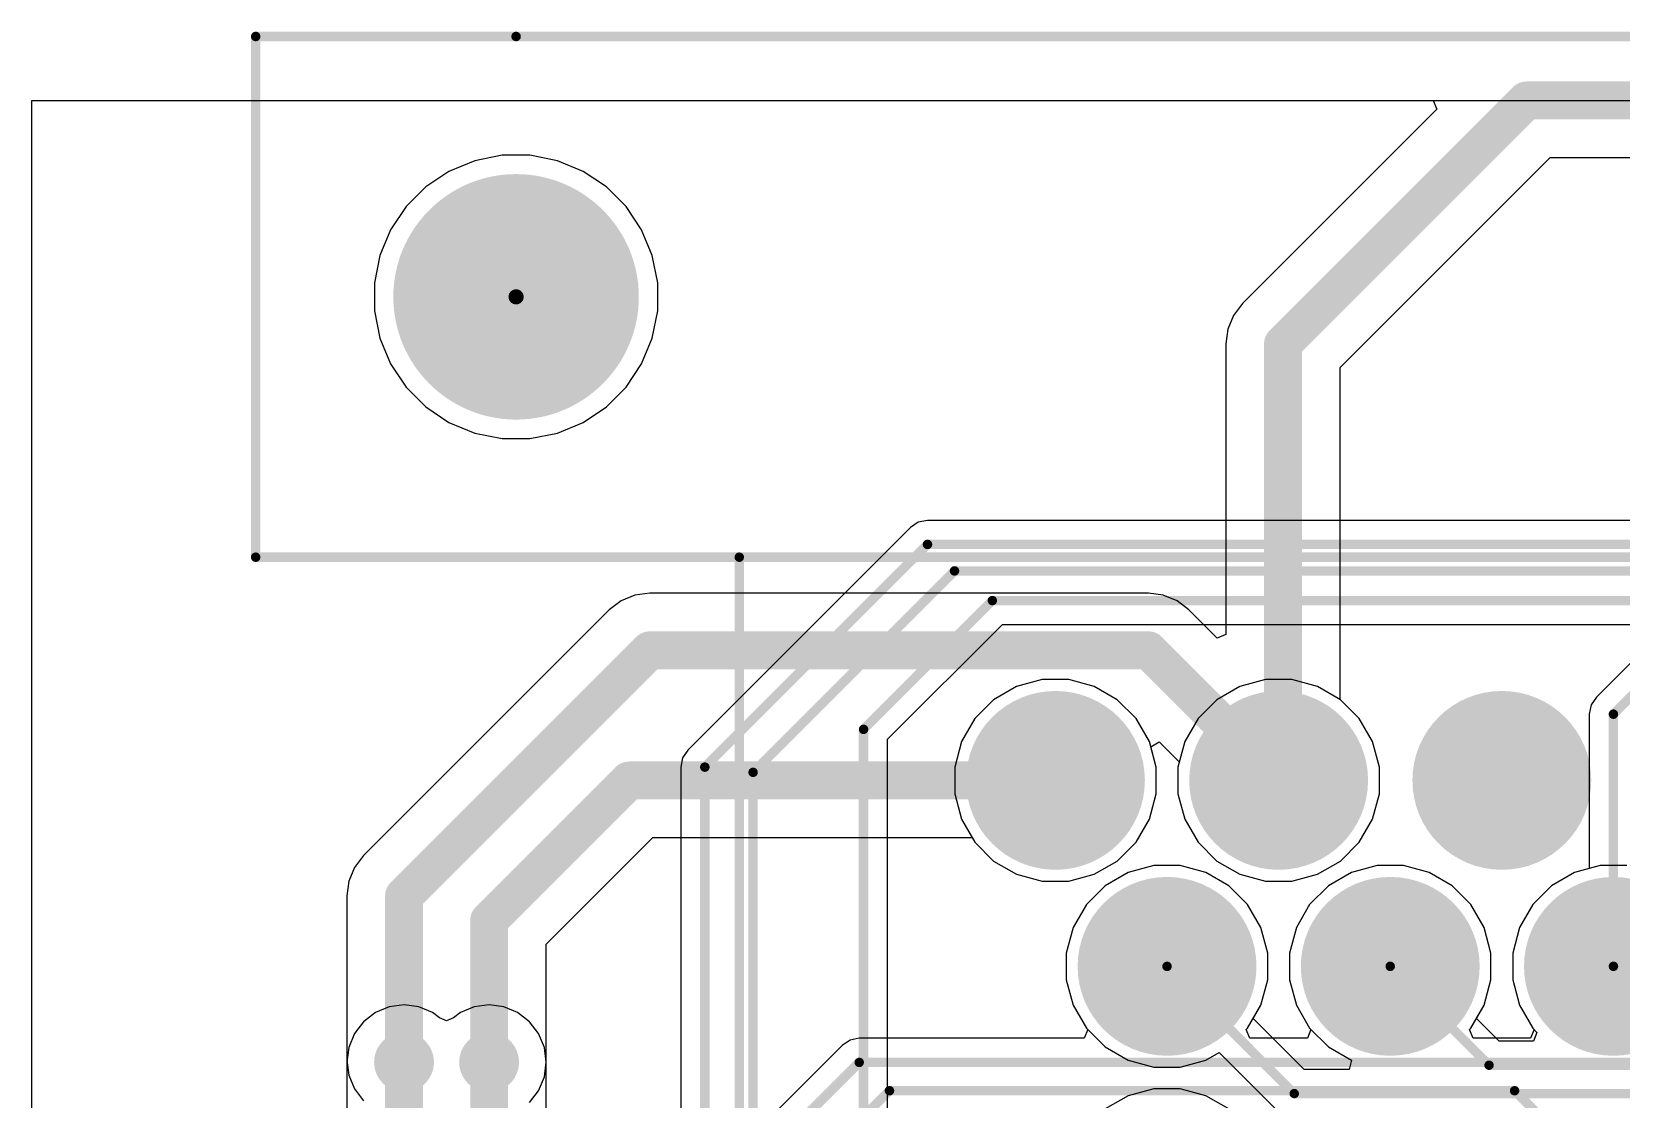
# Model space of a CAD drawing. Header units: millimetres. Extents: x 1 to 134, y -1 to 87.
# Drawn here: x 1.04 to 22.41, y 72.91 to 87.26 of the extents above; entities that cross this region are included whole.
import ezdxf

# ---------------------------------------------------------------- set-up
doc = ezdxf.new("R2010")
doc.units = ezdxf.units.MM
for name, color, linetype in [('BottomLayer', 5, 'Continuous'), ('BottomSolder', 6, 'Continuous'), ('MultiLayer', 9, 'Continuous'), ('PadHoleLayer', 156, 'Continuous'), ('TopLayer', 1, 'Continuous'), ('TopOverlay', 2, 'Continuous'), ('TopSolder', 216, 'Continuous'), ('ViaHoleLayer', 16, 'Continuous')]:
    doc.layers.add(name, color=color, linetype=linetype)

# ---------------------------------------------------------------- blocks, each defined once
blk = doc.blocks.new('6437288_3_4')
at = {"layer": 'BottomLayer'}
h = blk.add_hatch(color=5, dxfattribs=at)
edge = h.paths.add_edge_path()
edge.add_arc((20.75, 1.75), 1.1, 0, 360)
h = blk.add_hatch(color=5, dxfattribs=at)
edge = h.paths.add_edge_path()
edge.add_arc((23.75, 1.75), 1.1, 0, 360)
h = blk.add_hatch(color=5, dxfattribs=at)
edge = h.paths.add_edge_path()
edge.add_arc((26.75, 1.75), 1.1, 0, 360)
h = blk.add_hatch(color=5, dxfattribs=at)
edge = h.paths.add_edge_path()
edge.add_arc((22.25, -0.75), 1.1, 0, 360)
h = blk.add_hatch(color=5, dxfattribs=at)
edge = h.paths.add_edge_path()
edge.add_arc((25.25, -0.75), 1.1, 0, 360)
h = blk.add_hatch(color=5, dxfattribs=at)
edge = h.paths.add_edge_path()
edge.add_arc((28.25, -0.75), 1.1, 0, 360)
at = {"layer": 'BottomSolder'}
h = blk.add_hatch(color=6, dxfattribs=at)
edge = h.paths.add_edge_path()
edge.add_arc((20.75, 1.75), 1.202, 0, 360)
h = blk.add_hatch(color=6, dxfattribs=at)
edge = h.paths.add_edge_path()
edge.add_arc((23.75, 1.75), 1.202, 0, 360)
h = blk.add_hatch(color=6, dxfattribs=at)
edge = h.paths.add_edge_path()
edge.add_arc((26.75, 1.75), 1.202, 0, 360)
h = blk.add_hatch(color=6, dxfattribs=at)
edge = h.paths.add_edge_path()
edge.add_arc((22.25, -0.75), 1.202, 0, 360)
h = blk.add_hatch(color=6, dxfattribs=at)
edge = h.paths.add_edge_path()
edge.add_arc((25.25, -0.75), 1.202, 0, 360)
h = blk.add_hatch(color=6, dxfattribs=at)
edge = h.paths.add_edge_path()
edge.add_arc((28.25, -0.75), 1.202, 0, 360)
h = blk.add_hatch(color=6, dxfattribs=at)
edge = h.paths.add_edge_path()
edge.add_arc((35.5, -7.25), 0.102, 0, 360)
at = {"layer": 'MultiLayer'}
h = blk.add_hatch(color=9, dxfattribs=at)
edge = h.paths.add_edge_path()
edge.add_arc((20.75, 1.75), 1.1, 0, 360)
h = blk.add_hatch(color=9, dxfattribs=at)
edge = h.paths.add_edge_path()
edge.add_arc((23.75, 1.75), 1.1, 0, 360)
h = blk.add_hatch(color=9, dxfattribs=at)
edge = h.paths.add_edge_path()
edge.add_arc((26.75, 1.75), 1.1, 0, 360)
h = blk.add_hatch(color=9, dxfattribs=at)
edge = h.paths.add_edge_path()
edge.add_arc((22.25, -0.75), 1.1, 0, 360)
h = blk.add_hatch(color=9, dxfattribs=at)
edge = h.paths.add_edge_path()
edge.add_arc((25.25, -0.75), 1.1, 0, 360)
h = blk.add_hatch(color=9, dxfattribs=at)
edge = h.paths.add_edge_path()
edge.add_arc((28.25, -0.75), 1.1, 0, 360)
at = {"layer": 'PadHoleLayer'}
h = blk.add_hatch(color=156, dxfattribs=at)
edge = h.paths.add_edge_path()
edge.add_arc((20.75, 1.75), 0.65, 0, 360)
h = blk.add_hatch(color=156, dxfattribs=at)
edge = h.paths.add_edge_path()
edge.add_arc((23.75, 1.75), 0.65, 0, 360)
h = blk.add_hatch(color=156, dxfattribs=at)
edge = h.paths.add_edge_path()
edge.add_arc((26.75, 1.75), 0.65, 0, 360)
h = blk.add_hatch(color=156, dxfattribs=at)
edge = h.paths.add_edge_path()
edge.add_arc((22.25, -0.75), 0.65, 0, 360)
h = blk.add_hatch(color=156, dxfattribs=at)
edge = h.paths.add_edge_path()
edge.add_arc((25.25, -0.75), 0.65, 0, 360)
h = blk.add_hatch(color=156, dxfattribs=at)
edge = h.paths.add_edge_path()
edge.add_arc((28.25, -0.75), 0.65, 0, 360)
h = blk.add_hatch(color=156, dxfattribs=at)
edge = h.paths.add_edge_path()
edge.add_arc((35.5, -7.25), 1.65, 0, 360)
at = {"layer": 'TopLayer'}
h = blk.add_hatch(color=1, dxfattribs=at)
edge = h.paths.add_edge_path()
edge.add_arc((20.75, 1.75), 1.1, 0, 360)
h = blk.add_hatch(color=1, dxfattribs=at)
edge = h.paths.add_edge_path()
edge.add_arc((23.75, 1.75), 1.1, 0, 360)
h = blk.add_hatch(color=1, dxfattribs=at)
edge = h.paths.add_edge_path()
edge.add_arc((26.75, 1.75), 1.1, 0, 360)
h = blk.add_hatch(color=1, dxfattribs=at)
edge = h.paths.add_edge_path()
edge.add_arc((22.25, -0.75), 1.1, 0, 360)
h = blk.add_hatch(color=1, dxfattribs=at)
edge = h.paths.add_edge_path()
edge.add_arc((25.25, -0.75), 1.1, 0, 360)
h = blk.add_hatch(color=1, dxfattribs=at)
edge = h.paths.add_edge_path()
edge.add_arc((28.25, -0.75), 1.1, 0, 360)
at = {"layer": 'TopSolder'}
h = blk.add_hatch(color=216, dxfattribs=at)
edge = h.paths.add_edge_path()
edge.add_arc((20.75, 1.75), 1.202, 0, 360)
h = blk.add_hatch(color=216, dxfattribs=at)
edge = h.paths.add_edge_path()
edge.add_arc((23.75, 1.75), 1.202, 0, 360)
h = blk.add_hatch(color=216, dxfattribs=at)
edge = h.paths.add_edge_path()
edge.add_arc((26.75, 1.75), 1.202, 0, 360)
h = blk.add_hatch(color=216, dxfattribs=at)
edge = h.paths.add_edge_path()
edge.add_arc((22.25, -0.75), 1.202, 0, 360)
h = blk.add_hatch(color=216, dxfattribs=at)
edge = h.paths.add_edge_path()
edge.add_arc((25.25, -0.75), 1.202, 0, 360)
h = blk.add_hatch(color=216, dxfattribs=at)
edge = h.paths.add_edge_path()
edge.add_arc((28.25, -0.75), 1.202, 0, 360)
h = blk.add_hatch(color=216, dxfattribs=at)
edge = h.paths.add_edge_path()
edge.add_arc((35.5, -7.25), 0.102, 0, 360)
at = {"layer": 'TopOverlay', "const_width": 0.127}
for points in [[(32.5, 9.75), (32.5, -3.75)], [(32.5, -3.75), (-32.5, -3.75)], [(39, -3.75), (32.5, -3.75)], [(39, -3.75), (39, -10.75)], [(35.5, -10.75), (-35.5, -10.75)], [(39, -10.75), (35.5, -10.75)]]:
    blk.add_lwpolyline(points, dxfattribs=at)
at = {"layer": 'TopOverlay', "const_width": 0.0635}
for points in [[(32.468, -3.75, 1), (32.532, -3.75, 1)], [(32.468, -3.75, 1), (32.532, -3.75, 1)], [(32.468, -3.75, 1), (32.532, -3.75, 1)], [(38.968, -3.75, 1), (39.032, -3.75, 1)], [(38.968, -3.75, 1), (39.032, -3.75, 1)], [(35.468, -10.75, 1), (35.532, -10.75, 1)], [(35.468, -10.75, 1), (35.532, -10.75, 1)], [(38.968, -10.75, 1), (39.032, -10.75, 1)], [(38.968, -10.75, 1), (39.032, -10.75, 1)]]:
    blk.add_lwpolyline(points, format="xyb", close=True, dxfattribs=at)

msp = doc.modelspace()

# ---------------------------------------------------------------- hatches: boundary and pattern name
at = {"layer": 'BottomLayer'}
h = msp.add_hatch(color=5, dxfattribs=at)
edge = h.paths.add_edge_path()
edge.add_arc((6.045, 73.406), 0.3, 0, 360)
h = msp.add_hatch(color=5, dxfattribs=at)
edge = h.paths.add_edge_path()
edge.add_arc((7.188, 73.406), 0.3, 0, 360)
at = {"layer": 'BottomSolder'}
h = msp.add_hatch(color=6, dxfattribs=at)
edge = h.paths.add_edge_path()
edge.add_arc((6.045, 73.406), 0.402, 0, 360)
h = msp.add_hatch(color=6, dxfattribs=at)
edge = h.paths.add_edge_path()
edge.add_arc((7.188, 73.406), 0.402, 0, 360)
at = {"layer": 'TopLayer'}
h = msp.add_hatch(color=1, dxfattribs=at)
edge = h.paths.add_edge_path()
edge.add_arc((6.045, 73.406), 0.3, 0, 360)
h = msp.add_hatch(color=1, dxfattribs=at)
edge = h.paths.add_edge_path()
edge.add_arc((7.188, 73.406), 0.3, 0, 360)
at = {"layer": 'TopSolder'}
h = msp.add_hatch(color=216, dxfattribs=at)
edge = h.paths.add_edge_path()
edge.add_arc((6.045, 73.406), 0.402, 0, 360)
h = msp.add_hatch(color=216, dxfattribs=at)
edge = h.paths.add_edge_path()
edge.add_arc((7.188, 73.406), 0.402, 0, 360)
at = {"layer": 'ViaHoleLayer'}
h = msp.add_hatch(color=16, dxfattribs=at)
edge = h.paths.add_edge_path()
edge.add_arc((6.045, 73.406), 0.15, 0, 360)
h = msp.add_hatch(color=16, dxfattribs=at)
edge = h.paths.add_edge_path()
edge.add_arc((7.188, 73.406), 0.15, 0, 360)

# ---------------------------------------------------------------- linework, layer by layer
at = {"layer": 'BottomLayer'}
for p, q in [((1.041, -0.508), (1.041, 86.335)), ((1.041, 86.335), (19.88, 86.335)), ((19.88, 86.335), (19.929, 86.217)), ((19.929, 86.217), (17.316, 83.605)), ((6.995, 85.524), (6.649, 85.381)), ((7.363, 85.598), (6.995, 85.524)), ((7.738, 85.598), (7.363, 85.598)), ((8.106, 85.524), (7.738, 85.598)), ((8.453, 85.381), (8.106, 85.524)), ((18.628, 82.743), (21.451, 85.566)), ((21.451, 85.566), (39.264, 85.566)), ((6.649, 85.381), (6.337, 85.173)), ((8.765, 85.173), (8.453, 85.381)), ((6.337, 85.173), (6.072, 84.907)), ((9.03, 84.907), (8.765, 85.173)), ((6.072, 84.907), (5.863, 84.595)), ((9.238, 84.595), (9.03, 84.907)), ((5.863, 84.595), (5.72, 84.249)), ((9.382, 84.249), (9.238, 84.595)), ((5.72, 84.249), (5.647, 83.881)), ((9.455, 83.881), (9.382, 84.249)), ((5.647, 83.881), (5.647, 83.506)), ((9.455, 83.506), (9.455, 83.881)), ((17.316, 83.605), (17.194, 83.445)), ((5.647, 83.506), (5.72, 83.138)), ((9.382, 83.138), (9.455, 83.506)), ((17.194, 83.445), (17.117, 83.26)), ((5.72, 83.138), (5.863, 82.792)), ((9.238, 82.792), (9.382, 83.138)), ((17.117, 83.26), (17.091, 83.061)), ((17.091, 83.061), (17.091, 79.156)), ((5.863, 82.792), (6.072, 82.48)), ((9.03, 82.48), (9.238, 82.792)), ((18.628, 78.28), (18.628, 82.743)), ((6.072, 82.48), (6.337, 82.215)), ((8.765, 82.215), (9.03, 82.48)), ((6.337, 82.215), (6.649, 82.006)), ((8.453, 82.006), (8.765, 82.215)), ((6.649, 82.006), (6.995, 81.863)), ((6.995, 81.863), (7.363, 81.79)), ((7.738, 81.79), (8.106, 81.863)), ((8.106, 81.863), (8.453, 82.006)), ((7.363, 81.79), (7.738, 81.79)), ((9.347, 79.712), (9.148, 79.686)), ((16.051, 79.712), (9.347, 79.712)), ((9.347, 79.712), (9.347, 79.712)), ((16.25, 79.686), (16.051, 79.712)), ((8.804, 79.487), (5.502, 76.185)), ((8.963, 79.609), (8.804, 79.487)), ((8.804, 79.487), (8.804, 79.487)), ((9.148, 79.686), (8.963, 79.609)), ((16.435, 79.609), (16.25, 79.686)), ((16.595, 79.487), (16.435, 79.609)), ((16.973, 79.108), (16.595, 79.487)), ((17.091, 79.156), (16.973, 79.108)), ((18.632, 78.277), (18.628, 78.28)), ((18.884, 78.025), (18.632, 78.277)), ((19.063, 77.716), (18.884, 78.025)), ((16.081, 77.647), (16.195, 77.712)), ((16.155, 77.372), (16.081, 77.647)), ((16.195, 77.712), (16.466, 77.442)), ((19.155, 77.372), (19.063, 77.716)), ((16.155, 77.015), (16.155, 77.372)), ((16.466, 77.442), (16.447, 77.372)), ((16.447, 77.372), (16.447, 77.015)), ((19.155, 77.015), (19.155, 77.372)), ((16.063, 76.671), (16.155, 77.015)), ((16.447, 77.015), (16.539, 76.671)), ((19.063, 76.671), (19.155, 77.015)), ((15.884, 76.362), (16.063, 76.671)), ((16.539, 76.671), (16.717, 76.362)), ((18.884, 76.362), (19.063, 76.671)), ((7.957, 74.993), (9.389, 76.425)), ((9.389, 76.425), (13.681, 76.425)), ((13.681, 76.425), (13.717, 76.362)), ((13.717, 76.362), (13.969, 76.11)), ((15.632, 76.11), (15.884, 76.362)), ((16.717, 76.362), (16.969, 76.11)), ((18.632, 76.11), (18.884, 76.362)), ((5.502, 76.185), (5.38, 76.025)), ((13.969, 76.11), (14.278, 75.932)), ((15.323, 75.932), (15.632, 76.11)), ((16.969, 76.11), (17.278, 75.932)), ((18.323, 75.932), (18.632, 76.11)), ((5.38, 76.025), (5.303, 75.84)), ((14.278, 75.932), (14.623, 75.84)), ((14.979, 75.84), (15.323, 75.932)), ((15.778, 75.955), (15.469, 75.777)), ((16.123, 76.048), (15.778, 75.955)), ((16.479, 76.048), (16.123, 76.048)), ((16.823, 75.955), (16.479, 76.048)), ((17.132, 75.777), (16.823, 75.955)), ((17.278, 75.932), (17.623, 75.84)), ((17.979, 75.84), (18.323, 75.932)), ((18.778, 75.955), (18.469, 75.777)), ((19.123, 76.048), (18.778, 75.955)), ((19.479, 76.048), (19.123, 76.048)), ((19.823, 75.955), (19.479, 76.048)), ((20.132, 75.777), (19.823, 75.955)), ((21.778, 75.955), (21.469, 75.777)), ((22.123, 76.048), (21.778, 75.955)), ((22.479, 76.048), (22.123, 76.048)), ((5.303, 75.84), (5.277, 75.641)), ((5.277, 75.641), (5.277, 73.431)), ((14.623, 75.84), (14.979, 75.84)), ((15.469, 75.777), (15.217, 75.525)), ((17.384, 75.525), (17.132, 75.777)), ((17.623, 75.84), (17.979, 75.84)), ((18.469, 75.777), (18.217, 75.525)), ((20.384, 75.525), (20.132, 75.777)), ((21.469, 75.777), (21.217, 75.525)), ((15.217, 75.525), (15.039, 75.216)), ((17.563, 75.216), (17.384, 75.525)), ((18.217, 75.525), (18.039, 75.216)), ((20.563, 75.216), (20.384, 75.525)), ((21.217, 75.525), (21.039, 75.216)), ((15.039, 75.216), (14.947, 74.872)), ((17.655, 74.872), (17.563, 75.216)), ((18.039, 75.216), (17.947, 74.872)), ((20.655, 74.872), (20.563, 75.216)), ((21.039, 75.216), (20.947, 74.872)), ((7.957, 73.406), (7.957, 74.993)), ((14.947, 74.872), (14.947, 74.515)), ((17.655, 74.515), (17.655, 74.872)), ((17.947, 74.872), (17.947, 74.515)), ((20.655, 74.515), (20.655, 74.872)), ((20.947, 74.872), (20.947, 74.515)), ((14.947, 74.515), (15.039, 74.171)), ((17.563, 74.171), (17.655, 74.515)), ((17.947, 74.515), (18.039, 74.171)), ((20.563, 74.171), (20.655, 74.515)), ((20.947, 74.515), (21.039, 74.171)), ((15.039, 74.171), (15.217, 73.862)), ((17.384, 73.862), (17.563, 74.171)), ((18.039, 74.171), (18.217, 73.862)), ((20.384, 73.862), (20.563, 74.171)), ((21.039, 74.171), (21.217, 73.862)), ((12.164, 73.727), (12.04, 73.702)), ((15.187, 73.727), (12.164, 73.727)), ((15.235, 73.844), (15.187, 73.727)), ((15.217, 73.862), (15.235, 73.844)), ((17.366, 73.844), (17.384, 73.862)), ((17.415, 73.727), (17.366, 73.844)), ((18.187, 73.727), (17.415, 73.727)), ((18.235, 73.844), (18.187, 73.727)), ((18.217, 73.862), (18.235, 73.844)), ((20.366, 73.844), (20.384, 73.862)), ((20.415, 73.727), (20.366, 73.844)), ((21.187, 73.727), (20.415, 73.727)), ((21.235, 73.844), (21.187, 73.727)), ((21.217, 73.862), (21.235, 73.844)), ((11.935, 73.632), (8.026, 69.723)), ((12.04, 73.702), (11.935, 73.632)), ((5.277, 73.431), (5.303, 73.232)), ((7.931, 73.207), (7.957, 73.406)), ((5.303, 73.232), (5.38, 73.047)), ((7.854, 73.022), (7.931, 73.207)), ((5.38, 73.047), (5.502, 72.887)), ((7.732, 72.863), (7.854, 73.022))]:
    msp.add_line(p, q, dxfattribs=at)
for points, const_width in [([(17.859, 83.061), (21.133, 86.335)], 0.508), ([(21.133, 86.335), (81.534, 86.335)], 0.508), ([(17.859, 77.252), (17.859, 83.061)], 0.508), ([(6.045, 75.641), (9.347, 78.943)], 0.508), ([(9.347, 78.943), (16.051, 78.943)], 0.508), ([(16.051, 78.943), (17.801, 77.194)], 0.508), ([(7.188, 75.311), (9.071, 77.194)], 0.508), ([(9.071, 77.194), (14.801, 77.194)], 0.508), ([(17.801, 77.194), (17.859, 77.252)], 0.508), ([(6.045, 73.431), (6.045, 75.641)], 0.508), ([(7.188, 73.406), (7.188, 75.311)], 0.508), ([(8.255, 69.494), (12.164, 73.403)], 0.127), ([(12.164, 73.403), (23.591, 73.403)], 0.127), ([(9.246, 69.698), (12.57, 73.022)], 0.127), ([(12.57, 73.022), (20.972, 73.022)], 0.127), ([(20.972, 73.022), (22.301, 71.694)], 0.127)]:
    msp.add_lwpolyline(points, dxfattribs=dict(at, const_width=const_width))
for points, const_width in [([(21.006, 86.335, 1), (21.26, 86.335, 1)], 0.254), ([(21.006, 86.335, 1), (21.26, 86.335, 1)], 0.254), ([(17.732, 83.061, 1), (17.986, 83.061, 1)], 0.254), ([(17.732, 83.061, 1), (17.986, 83.061, 1)], 0.254), ([(9.22, 78.943, 1), (9.474, 78.943, 1)], 0.254), ([(9.22, 78.943, 1), (9.474, 78.943, 1)], 0.254), ([(15.924, 78.943, 1), (16.178, 78.943, 1)], 0.254), ([(15.924, 78.943, 1), (16.178, 78.943, 1)], 0.254), ([(8.944, 77.194, 1), (9.198, 77.194, 1)], 0.254), ([(8.944, 77.194, 1), (9.198, 77.194, 1)], 0.254), ([(14.674, 77.194, 1), (14.928, 77.194, 1)], 0.254), ([(17.674, 77.194, 1), (17.928, 77.194, 1)], 0.254), ([(17.674, 77.194, 1), (17.928, 77.194, 1)], 0.254), ([(17.732, 77.252, 1), (17.986, 77.252, 1)], 0.254), ([(17.732, 77.252, 1), (17.986, 77.252, 1)], 0.254), ([(5.918, 75.641, 1), (6.172, 75.641, 1)], 0.254), ([(5.918, 75.641, 1), (6.172, 75.641, 1)], 0.254), ([(7.061, 75.311, 1), (7.315, 75.311, 1)], 0.254), ([(7.061, 75.311, 1), (7.315, 75.311, 1)], 0.254), ([(5.918, 73.431, 1), (6.172, 73.431, 1)], 0.254), ([(7.061, 73.406, 1), (7.315, 73.406, 1)], 0.254), ([(12.132, 73.403, 1), (12.195, 73.403, 1)], 0.0635), ([(12.132, 73.403, 1), (12.195, 73.403, 1)], 0.0635), ([(12.538, 73.022, 1), (12.602, 73.022, 1)], 0.0635), ([(12.538, 73.022, 1), (12.602, 73.022, 1)], 0.0635), ([(20.941, 73.022, 1), (21.004, 73.022, 1)], 0.0635), ([(20.941, 73.022, 1), (21.004, 73.022, 1)], 0.0635)]:
    msp.add_lwpolyline(points, format="xyb", close=True, dxfattribs=dict(at, const_width=const_width))
at = {"layer": 'TopLayer'}
for p, q in [((1.041, -0.508), (1.041, 86.335)), ((1.041, 86.335), (134.01, 86.335)), ((6.995, 85.524), (6.649, 85.381)), ((7.363, 85.598), (6.995, 85.524)), ((7.738, 85.598), (7.363, 85.598)), ((8.106, 85.524), (7.738, 85.598)), ((8.453, 85.381), (8.106, 85.524)), ((6.649, 85.381), (6.337, 85.173)), ((8.765, 85.173), (8.453, 85.381)), ((6.337, 85.173), (6.072, 84.907)), ((9.03, 84.907), (8.765, 85.173)), ((6.072, 84.907), (5.863, 84.595)), ((9.238, 84.595), (9.03, 84.907)), ((5.863, 84.595), (5.72, 84.249)), ((9.382, 84.249), (9.238, 84.595)), ((5.72, 84.249), (5.647, 83.881)), ((9.455, 83.881), (9.382, 84.249)), ((5.647, 83.881), (5.647, 83.506)), ((9.455, 83.506), (9.455, 83.881)), ((5.647, 83.506), (5.72, 83.138)), ((9.382, 83.138), (9.455, 83.506)), ((5.72, 83.138), (5.863, 82.792)), ((9.238, 82.792), (9.382, 83.138)), ((5.863, 82.792), (6.072, 82.48)), ((9.03, 82.48), (9.238, 82.792)), ((6.072, 82.48), (6.337, 82.215)), ((8.765, 82.215), (9.03, 82.48)), ((6.337, 82.215), (6.649, 82.006)), ((8.453, 82.006), (8.765, 82.215)), ((6.649, 82.006), (6.995, 81.863)), ((6.995, 81.863), (7.363, 81.79)), ((7.738, 81.79), (8.106, 81.863)), ((8.106, 81.863), (8.453, 82.006)), ((7.363, 81.79), (7.738, 81.79)), ((12.852, 80.595), (9.859, 77.601)), ((12.957, 80.665), (12.852, 80.595)), ((13.081, 80.689), (12.957, 80.665)), ((35.281, 80.689), (13.081, 80.689)), ((12.545, 77.746), (14.087, 79.288)), ((14.087, 79.288), (22.867, 79.288)), ((22.92, 79.161), (22.072, 78.313)), ((14.278, 78.455), (13.969, 78.277)), ((14.623, 78.548), (14.278, 78.455)), ((14.979, 78.548), (14.623, 78.548)), ((15.323, 78.455), (14.979, 78.548)), ((15.632, 78.277), (15.323, 78.455)), ((17.278, 78.455), (16.969, 78.277)), ((17.623, 78.548), (17.278, 78.455)), ((17.979, 78.548), (17.623, 78.548)), ((18.323, 78.455), (17.979, 78.548)), ((18.632, 78.277), (18.323, 78.455)), ((13.969, 78.277), (13.717, 78.025)), ((15.884, 78.025), (15.632, 78.277)), ((16.969, 78.277), (16.717, 78.025)), ((18.884, 78.025), (18.632, 78.277)), ((22.002, 78.208), (21.977, 78.084)), ((22.072, 78.313), (22.002, 78.208)), ((13.717, 78.025), (13.539, 77.716)), ((16.063, 77.716), (15.884, 78.025)), ((16.717, 78.025), (16.539, 77.716)), ((19.063, 77.716), (18.884, 78.025)), ((21.977, 78.084), (21.977, 76.009)), ((9.859, 77.601), (9.789, 77.496)), ((12.545, 40.317), (12.545, 77.746)), ((13.539, 77.716), (13.447, 77.372)), ((16.155, 77.372), (16.063, 77.716)), ((16.539, 77.716), (16.447, 77.372)), ((19.155, 77.372), (19.063, 77.716)), ((9.789, 77.496), (9.764, 77.372)), ((9.764, 77.372), (9.764, 67.708)), ((13.447, 77.372), (13.447, 77.015)), ((16.155, 77.015), (16.155, 77.372)), ((16.447, 77.372), (16.447, 77.015)), ((19.155, 77.015), (19.155, 77.372)), ((13.447, 77.015), (13.539, 76.671)), ((16.063, 76.671), (16.155, 77.015)), ((16.447, 77.015), (16.539, 76.671)), ((19.063, 76.671), (19.155, 77.015)), ((13.539, 76.671), (13.717, 76.362)), ((15.884, 76.362), (16.063, 76.671)), ((16.539, 76.671), (16.717, 76.362)), ((18.884, 76.362), (19.063, 76.671)), ((13.717, 76.362), (13.969, 76.11)), ((15.632, 76.11), (15.884, 76.362)), ((16.717, 76.362), (16.969, 76.11)), ((18.632, 76.11), (18.884, 76.362)), ((13.969, 76.11), (14.278, 75.932)), ((15.323, 75.932), (15.632, 76.11)), ((16.969, 76.11), (17.278, 75.932)), ((18.323, 75.932), (18.632, 76.11)), ((14.278, 75.932), (14.623, 75.84)), ((14.979, 75.84), (15.323, 75.932)), ((15.778, 75.955), (15.469, 75.777)), ((16.123, 76.048), (15.778, 75.955)), ((16.479, 76.048), (16.123, 76.048)), ((16.823, 75.955), (16.479, 76.048)), ((17.132, 75.777), (16.823, 75.955)), ((17.278, 75.932), (17.623, 75.84)), ((17.979, 75.84), (18.323, 75.932)), ((18.778, 75.955), (18.469, 75.777)), ((19.123, 76.048), (18.778, 75.955)), ((19.479, 76.048), (19.123, 76.048)), ((19.823, 75.955), (19.479, 76.048)), ((20.132, 75.777), (19.823, 75.955)), ((21.778, 75.955), (21.469, 75.777)), ((21.977, 76.009), (21.778, 75.955)), ((14.623, 75.84), (14.979, 75.84)), ((15.469, 75.777), (15.217, 75.525)), ((17.384, 75.525), (17.132, 75.777)), ((17.623, 75.84), (17.979, 75.84)), ((18.469, 75.777), (18.217, 75.525)), ((20.384, 75.525), (20.132, 75.777)), ((21.469, 75.777), (21.217, 75.525)), ((15.217, 75.525), (15.039, 75.216)), ((17.563, 75.216), (17.384, 75.525)), ((18.217, 75.525), (18.039, 75.216)), ((20.563, 75.216), (20.384, 75.525)), ((21.217, 75.525), (21.039, 75.216)), ((15.039, 75.216), (14.947, 74.872)), ((17.655, 74.872), (17.563, 75.216)), ((18.039, 75.216), (17.947, 74.872)), ((20.655, 74.872), (20.563, 75.216)), ((21.039, 75.216), (20.947, 74.872)), ((14.947, 74.872), (14.947, 74.515)), ((17.655, 74.515), (17.655, 74.872)), ((17.947, 74.872), (17.947, 74.515)), ((20.655, 74.515), (20.655, 74.872)), ((20.947, 74.872), (20.947, 74.515)), ((14.947, 74.515), (15.039, 74.171)), ((17.563, 74.171), (17.655, 74.515)), ((17.947, 74.515), (18.039, 74.171)), ((20.563, 74.171), (20.655, 74.515)), ((20.947, 74.515), (21.039, 74.171)), ((5.846, 74.148), (5.661, 74.072)), ((6.045, 74.175), (5.846, 74.148)), ((6.244, 74.148), (6.045, 74.175)), ((6.429, 74.072), (6.244, 74.148)), ((6.989, 74.148), (6.804, 74.072)), ((7.188, 74.175), (6.989, 74.148)), ((7.387, 74.148), (7.188, 74.175)), ((7.572, 74.072), (7.387, 74.148)), ((15.039, 74.171), (15.217, 73.862)), ((17.46, 73.993), (17.563, 74.171)), ((18.039, 74.171), (18.217, 73.862)), ((20.46, 73.993), (20.563, 74.171)), ((21.039, 74.171), (21.217, 73.862)), ((5.502, 73.949), (5.38, 73.79)), ((5.661, 74.072), (5.502, 73.949)), ((6.523, 74), (6.429, 74.072)), ((6.617, 73.961), (6.523, 74)), ((6.71, 74), (6.617, 73.961)), ((6.804, 74.072), (6.71, 74)), ((7.732, 73.949), (7.572, 74.072)), ((7.854, 73.79), (7.732, 73.949)), ((18.144, 73.308), (17.46, 73.993)), ((20.763, 73.689), (20.46, 73.993)), ((5.38, 73.79), (5.303, 73.605)), ((7.931, 73.605), (7.854, 73.79)), ((15.217, 73.862), (15.469, 73.61)), ((18.217, 73.862), (18.469, 73.61)), ((21.217, 73.862), (21.273, 73.806)), ((21.273, 73.806), (21.225, 73.689)), ((5.303, 73.605), (5.277, 73.406)), ((7.957, 73.406), (7.931, 73.605)), ((15.469, 73.61), (15.778, 73.432)), ((16.823, 73.432), (17.002, 73.535)), ((17.002, 73.535), (17.781, 72.755)), ((18.469, 73.61), (18.778, 73.432)), ((21.225, 73.689), (20.763, 73.689)), ((5.277, 73.406), (5.277, 48.999)), ((7.957, 67.854), (7.957, 73.406)), ((15.778, 73.432), (16.123, 73.34)), ((16.123, 73.34), (16.479, 73.34)), ((16.479, 73.34), (16.823, 73.432)), ((18.75, 73.308), (18.144, 73.308)), ((18.778, 73.432), (18.75, 73.308)), ((15.778, 72.955), (15.469, 72.777)), ((16.123, 73.048), (15.778, 72.955)), ((16.479, 73.048), (16.123, 73.048)), ((16.823, 72.955), (16.479, 73.048)), ((17.132, 72.777), (16.823, 72.955))]:
    msp.add_line(p, q, dxfattribs=at)
for points, const_width in [([(10.088, 77.372), (13.081, 80.366)], 0.127), ([(13.081, 80.366), (61.384, 80.366)], 0.127), ([(10.736, 77.302), (13.444, 80.01)], 0.127), ([(13.444, 80.01), (58.141, 80.01)], 0.127), ([(12.221, 77.88), (13.953, 79.611)], 0.127), ([(13.953, 79.611), (40, 79.611)], 0.127), ([(22.301, 78.084), (23.211, 78.994)], 0.127), ([(22.301, 74.694), (22.301, 78.084)], 0.127), ([(12.221, 15.58), (12.221, 77.88)], 0.127), ([(10.088, 15.234), (10.088, 77.372)], 0.127), ([(10.736, 15.299), (10.736, 77.302)], 0.127), ([(16.301, 74.694), (18.01, 72.984)], 0.127), ([(19.301, 74.694), (20.629, 73.365)], 0.127), ([(6.045, 10.752), (6.045, 73.406)], 0.508), ([(7.188, 11.542), (7.188, 73.406)], 0.508), ([(20.629, 73.365), (33.112, 73.365)], 0.127), ([(18.01, 72.984), (32.76, 72.984)], 0.127)]:
    msp.add_lwpolyline(points, dxfattribs=dict(at, const_width=const_width))
for points, const_width in [([(13.049, 80.366, 1), (13.113, 80.366, 1)], 0.0635), ([(13.049, 80.366, 1), (13.113, 80.366, 1)], 0.0635), ([(13.412, 80.01, 1), (13.476, 80.01, 1)], 0.0635), ([(13.412, 80.01, 1), (13.476, 80.01, 1)], 0.0635), ([(13.921, 79.611, 1), (13.984, 79.611, 1)], 0.0635), ([(13.921, 79.611, 1), (13.984, 79.611, 1)], 0.0635), ([(22.269, 78.084, 1), (22.333, 78.084, 1)], 0.0635), ([(22.269, 78.084, 1), (22.333, 78.084, 1)], 0.0635), ([(12.19, 77.88, 1), (12.253, 77.88, 1)], 0.0635), ([(12.19, 77.88, 1), (12.253, 77.88, 1)], 0.0635), ([(10.056, 77.372, 1), (10.12, 77.372, 1)], 0.0635), ([(10.056, 77.372, 1), (10.12, 77.372, 1)], 0.0635), ([(10.705, 77.302, 1), (10.768, 77.302, 1)], 0.0635), ([(10.705, 77.302, 1), (10.768, 77.302, 1)], 0.0635), ([(16.269, 74.694, 1), (16.333, 74.694, 1)], 0.0635), ([(19.269, 74.694, 1), (19.333, 74.694, 1)], 0.0635), ([(22.269, 74.694, 1), (22.333, 74.694, 1)], 0.0635), ([(5.918, 73.406, 1), (6.172, 73.406, 1)], 0.254), ([(7.061, 73.406, 1), (7.315, 73.406, 1)], 0.254), ([(20.598, 73.365, 1), (20.661, 73.365, 1)], 0.0635), ([(20.598, 73.365, 1), (20.661, 73.365, 1)], 0.0635), ([(17.979, 72.984, 1), (18.042, 72.984, 1)], 0.0635), ([(17.979, 72.984, 1), (18.042, 72.984, 1)], 0.0635)]:
    msp.add_lwpolyline(points, format="xyb", close=True, dxfattribs=dict(at, const_width=const_width))

# ---------------------------------------------------------------- block references
at = {"rotation": 180}
msp.add_blockref('6437288_3_4', (43.051, 76.444), dxfattribs=at)

doc.saveas('drawing.dxf')
